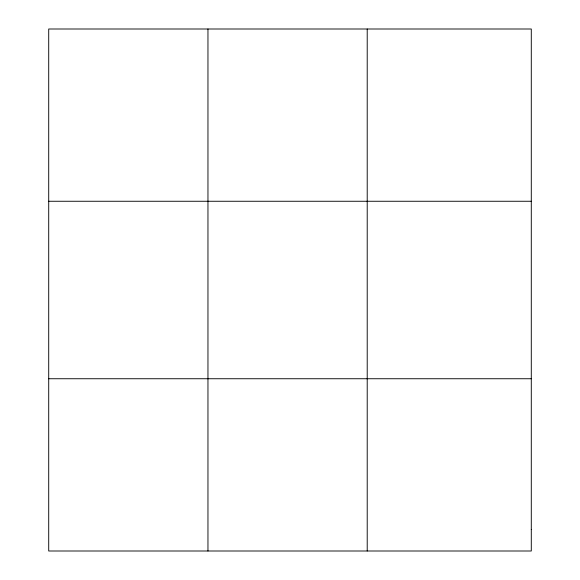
<?xml version="1.0" encoding="UTF-8"?>
<svg xmlns="http://www.w3.org/2000/svg" width="580" height="580" viewBox="0 0 580 580"><rect width="100%" height="100%" fill="white"/><g stroke="black" fill="none" stroke-linecap="round" stroke-linejoin="round"><path stroke-width="0.87" d="M207.959 29L207.959 551M367.212 29L367.212 551M48.713 201.26L531.287 201.26M48.713 378.74L531.287 378.74M531.287 529.467L531.287 551L48.713 551L48.713 29L531.287 29L531.287 529.467"/></g></svg>
